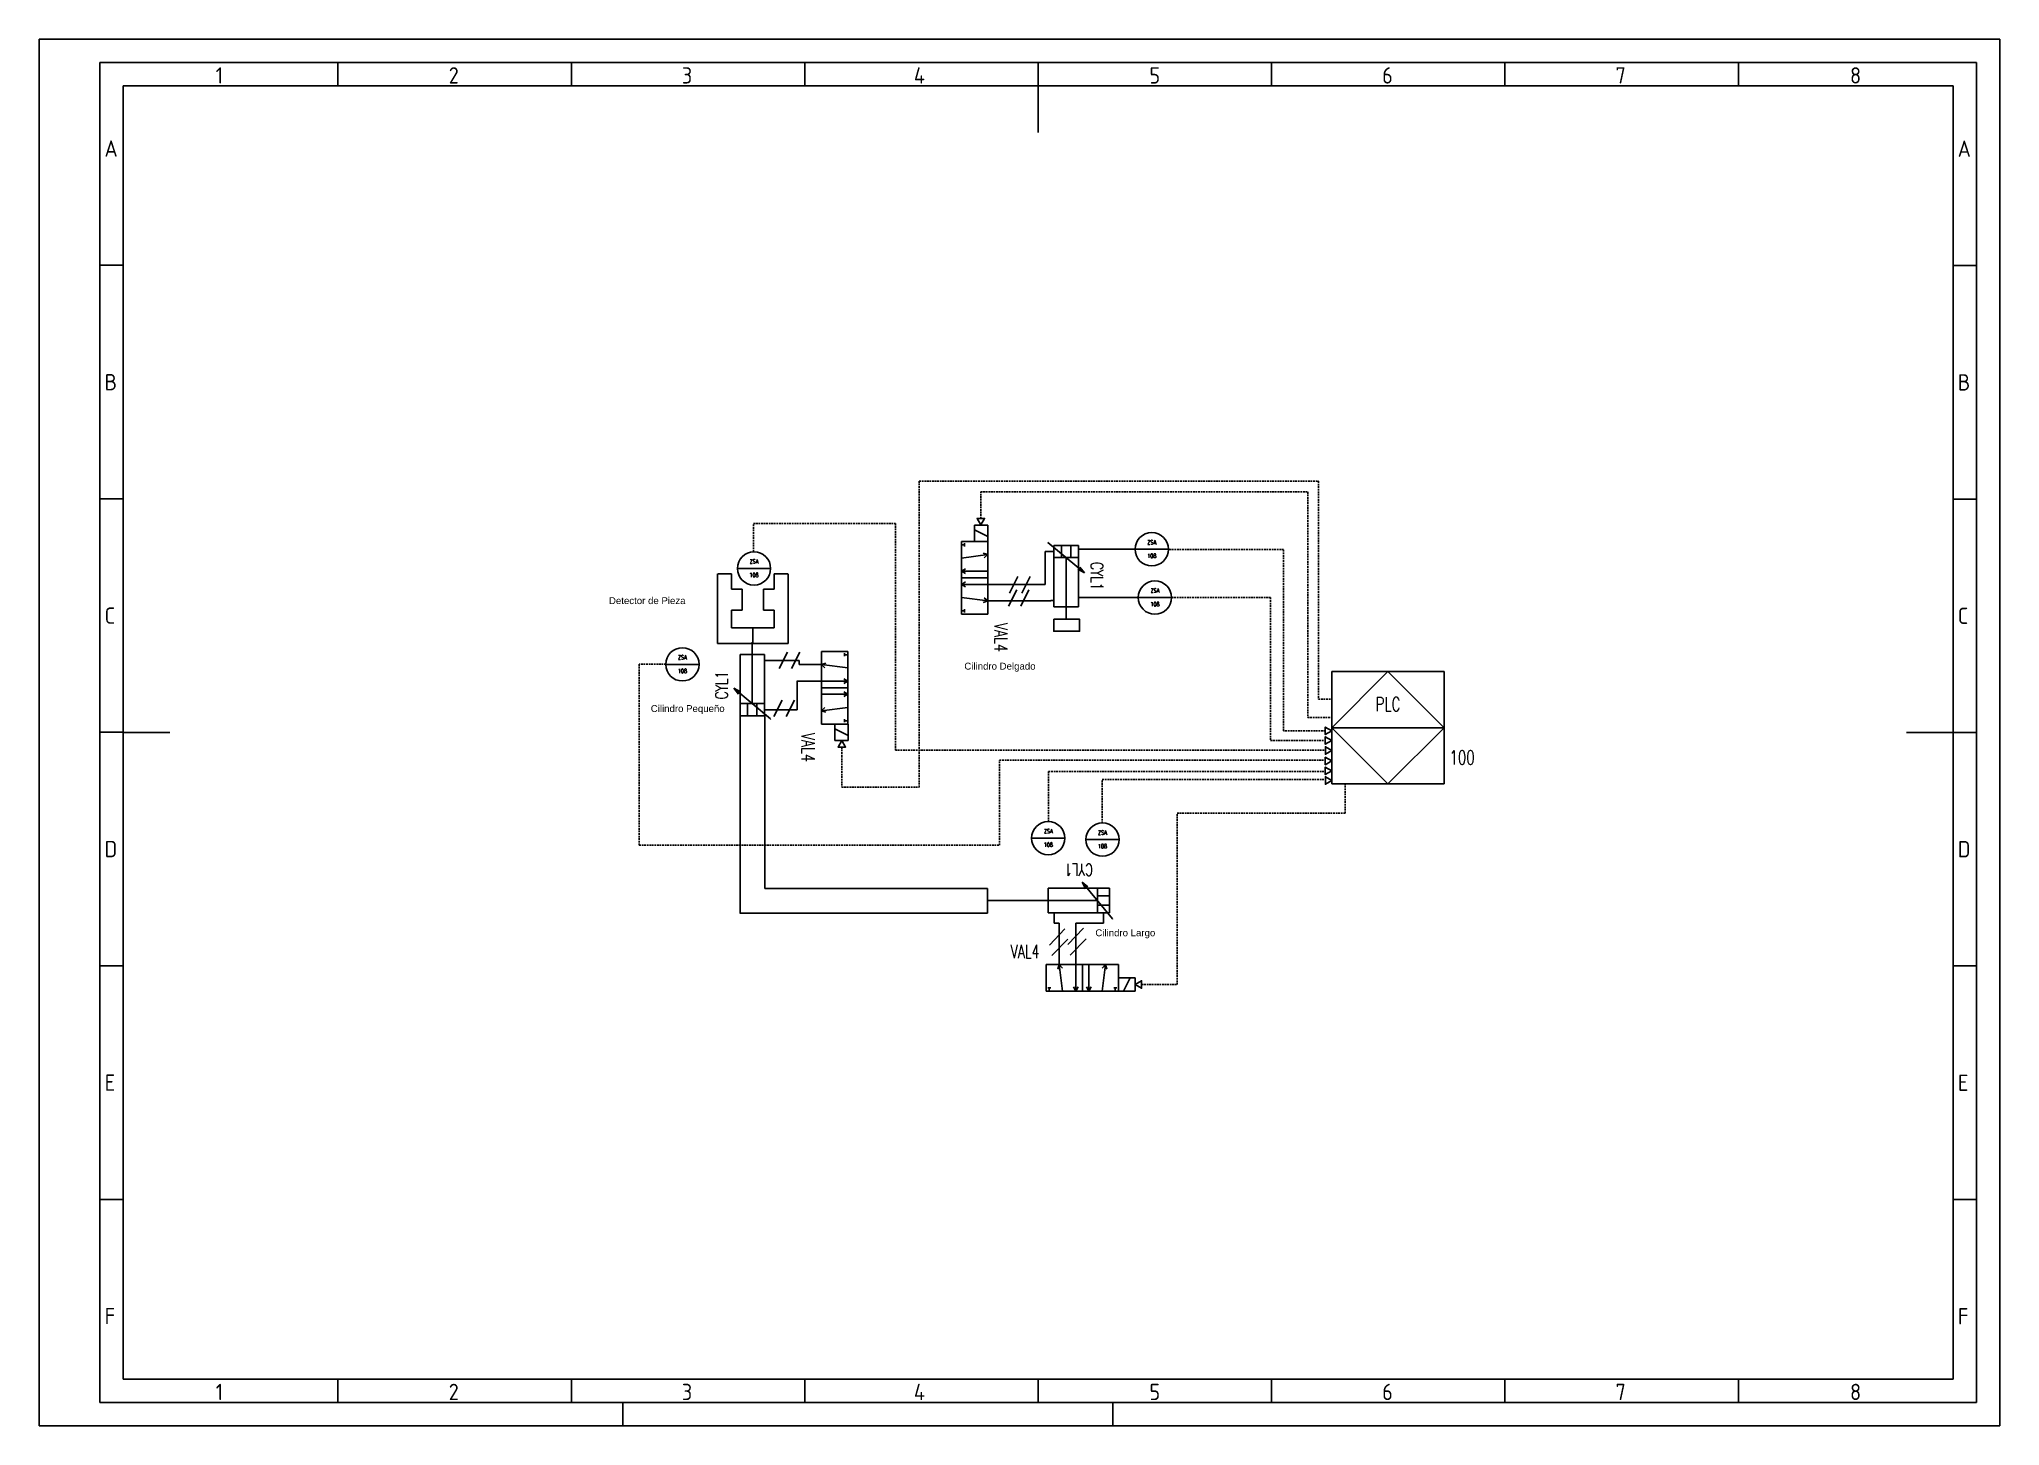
# Model space of a CAD drawing. Header units: millimetres. Extents: x 300 to 875, y 1055 to 1461.
import ezdxf
from ezdxf.enums import TextEntityAlignment as Align

# ---------------------------------------------------------------- set-up
doc = ezdxf.new("R2010")
doc.units = ezdxf.units.MM
doc.linetypes.add('DASHED', pattern=[0.75, 0.5, -0.25])
for name, color, linetype in [('025', 1, 'Continuous'), ('035', 5, 'Continuous'), ('07', 7, 'Continuous'), ('DESC', 150, 'Continuous'), ('GRN_0.5mm^2', 3, 'DASHED'), ('SYMS', 7, 'Continuous'), ('TAGS', 150, 'Continuous')]:
    doc.layers.add(name, color=color, linetype=linetype)
doc.styles.add('ISO Proportional', font='isocp.shx')
doc.styles.get("Standard").update_dxf_attribs({"font": 'arial.ttf'})
doc.styles.add('WD', font='romans.shx')

# ---------------------------------------------------------------- blocks, each defined once
blk = doc.blocks.new('IEC_border_a3')
at = {"layer": '035'}
for p, q in [((64, 292), (64, 287)), ((114, 292), (114, 287)), ((164, 292), (164, 287)), ((214, 292), (214, 287)), ((264, 292), (264, 287)), ((314, 292), (314, 287)), ((364, 292), (364, 287)), ((17.97, 248.58), (12.98, 248.58)), ((414.97, 248.54), (409.98, 248.54)), ((17.98, 198.54), (13, 198.54)), ((414.98, 198.5), (410, 198.5)), ((17.98, 148.54), (13, 148.54)), ((414.98, 148.5), (410, 148.5)), ((17.98, 98.54), (13, 98.54)), ((414.98, 98.5), (410, 98.5)), ((18, 48.5), (13.02, 48.5)), ((415, 48.46), (410.02, 48.46)), ((64, 10), (64, 5)), ((114, 10), (114, 5)), ((164, 10), (164, 5)), ((214, 10), (214, 5)), ((264, 10), (264, 5)), ((314, 10), (314, 5)), ((364, 10), (364, 5)), ((125, 0), (125, 5)), ((230, 5), (230, 0))]:
    blk.add_line(p, q, dxfattribs=at)
for points in [[(0, 297), (420, 297), (420, 0), (0, 0)], [(18, 287), (410, 287), (410, 10), (18, 10)]]:
    blk.add_lwpolyline(points, close=True, dxfattribs=at)
at = {"layer": '07'}
for p, q in [((214, 287), (214, 277)), ((18, 148.5), (28, 148.5)), ((400, 148.5), (410, 148.5))]:
    blk.add_line(p, q, dxfattribs=at)
blk.add_lwpolyline([(13, 292), (415, 292), (415, 5), (13, 5)], close=True, dxfattribs=at)
at = {"layer": '035', "style": 'ISO Proportional'}
for s, p in [('1', (37.81, 287.5)), ('2', (87.73, 287.5)), ('3', (137.68, 287.5)), ('4', (187.38, 287.5)), ('5', (237.84, 287.5)), ('6', (287.69, 287.5)), ('7', (337.67, 287.5)), ('8', (387.92, 287.5)), ('A', (13.98, 271.83)), ('A', (410.98, 271.79)), ('B', (14, 221.79)), ('B', (411, 221.75)), ('C', (14, 171.79)), ('C', (411, 171.75)), ('D', (14, 121.79)), ('D', (411, 121.75)), ('E', (14.02, 71.75)), ('E', (411.02, 71.72)), ('F', (14.02, 21.75)), ('F', (411.02, 21.72)), ('1', (37.81, 5.5)), ('2', (87.73, 5.5)), ('3', (137.68, 5.5)), ('4', (187.38, 5.5)), ('5', (237.84, 5.5)), ('6', (287.69, 5.5)), ('7', (337.67, 5.5)), ('8', (387.92, 5.5))]:
    blk.add_text(s, height=3.5, dxfattribs=at).set_placement(p)
blk = doc.blocks.new('HIN1_INFRONT_MAIN')
at = {"ltscale": 0.127}
blk.add_line((-0.5, 0), (0.5, 0), dxfattribs=at)
at = {"ltscale": 3.2258}
blk.add_circle((0, 0), 0.5, dxfattribs=at)
at = {"style": 'WD', "width": 0.7}
for tag, p, height in [('TERM04', (0.021, 0.531), 0.0625), ('X4TERM01', (-0.5, 0), 0.005), ('X2TERM04', (0, 0.5), 0.005), ('X1TERM03', (0.5, 0), 0.005), ('TERM03', (0.522, 0.018), 0.0625), ('X8TERM02', (0, -0.5), 0.005), ('TERM02', (0.023, -0.581), 0.0625), ('RATING1', (0.513, -0.162), 0.125), ('DESC1', (0.513, -0.321), 0.125), ('DESC2', (0.513, -0.51), 0.125), ('DESC3', (0.513, -0.691), 0.125), ('WDTAGALT', (0.513, -0.866), 0.125)]:
    blk.add_attdef(tag, p, '', height=height, dxfattribs=at)
for tag, height, p in [('TERM01', 0.0625, (-0.524, 0.018)), ('INST', 0.125, (-0.481, 0.455)), ('LOC', 0.125, (-0.481, 0.293))]:
    blk.add_attdef(tag, text='', height=height, dxfattribs=at).set_placement(p, align=Align.RIGHT)
for tag, p in [('TAG1_PART1', (0, 0.147)), ('TAG1_PART2', (0, -0.26))]:
    blk.add_attdef(tag, text='', height=0.125, dxfattribs=at).set_placement(p, align=Align.CENTER)
blk.add_attdef('XREF', text='', height=0.0625, rotation=0.0625, dxfattribs=at).set_placement((0.546, 0.412), align=Align.TOP_CENTER)
at = {"style": 'WD', "width": 0.7, "flags": 1}
for tag, p in [('WDTYPE', (-0.535, -0.17)), ('CAT', (-0.546, -0.253)), ('MFG', (-0.544, -0.28)), ('FAMILY', (-0.537, -0.223)), ('ASSYCODE', (-0.525, -0.306))]:
    blk.add_attdef(tag, text='', height=0.01, dxfattribs=at).set_placement(p, align=Align.CENTER)
blk = doc.blocks.new('VCY1_SGL_VAR_CUSH')
for p, q in [((0.562, 0.281), (-0.063, 0.281)), ((-0.063, 0.281), (-0.063, 0.031)), ((-0.063, 0.203), (0.062, 0.203)), ((0.062, 0.281), (0.062, 0.031)), ((0.218, 0.344), (0.158, 0.295)), ((0.218, 0.344), (0.181, 0.275)), ((0.562, 0.031), (0.562, 0.281)), ((0.062, 0.109), (-0.063, 0.109)), ((-0.063, 0.031), (0.562, 0.031)), ((0, 0.031), (0, 0)), ((0.062, 0.156), (0.688, 0.156)), ((0.5, 0.031), (0.5, 0))]:
    blk.add_line(p, q)
blk.add_lwpolyline([(0.218, 0.344), (-0.093, -0.031), (-0.093, -0.031)])
at = {"style": 'WD', "width": 0.7}
for tag, p in [('INST', (0.25, 0.719)), ('LOC', (0.25, 0.562)), ('TAG1', (0.25, 0.406))]:
    blk.add_attdef(tag, text='', height=0.125, dxfattribs=at).set_placement(p, align=Align.CENTER)
for tag, p in [('DESC1', (-0.156, 0.156)), ('DESC2', (-0.156, 0)), ('WDTAGALT', (-0.156, -0.312)), ('DESC3', (-0.156, -0.156))]:
    blk.add_attdef(tag, text='', height=0.125, dxfattribs=at).set_placement(p, align=Align.RIGHT)
at = {"style": 'WD'}
for tag, p, height, flags in [('WDBLKNAM', (0.374, 0.281), 0.01, 9), ('FAMILY', (0.383, 0.251), 0.01, 9), ('X8TERM01', (0, 0), 0.005, 1), ('WDTYPE', (0.062, 0.062), 0.01, 1), ('X8TERM02', (0.5, 0), 0.005, 1)]:
    blk.add_attdef(tag, p, '', height=height, dxfattribs=dict(at, flags=flags))
at = {"linetype": 'Continuous', "style": 'WD', "flags": 9}
for tag, p in [('CAT', (0.408, 0.207)), ('ASSYCODE', (0.408, 0.17)), ('MFG', (0.406, 0.188))]:
    blk.add_attdef(tag, text='', height=0.01, dxfattribs=at).set_placement(p, align=Align.CENTER)
at = {"style": 'WD'}
blk.add_attdef('XREF', (0.656, 0.219), '', height=0.0625, dxfattribs=at)
at = {"style": 'WD', "width": 0.7}
for tag, p, height in [('RATING1', (0.688, 0), 0.125), ('TERM01', (0.031, -0.094), 0.0625), ('TERM02', (0.531, -0.094), 0.0625)]:
    blk.add_attdef(tag, p, '', height=height, dxfattribs=at)
blk = doc.blocks.new('VVL1_5WAY_2POS')
for p, q in [((0.219, 0), (-0.125, 0)), ((-0.125, 0), (-0.125, -0.25)), ((0, 0), (-0.014, -0.043)), ((0, 0), (0.031, -0.25)), ((0, 0), (0.03, -0.034)), ((0.219, 0), (0.562, 0)), ((0.156, -0.25), (0.156, 0)), ((0.219, 0), (0.219, -0.25)), ((0.281, 0), (0.281, -0.25)), ((0.438, 0), (0.406, -0.25)), ((0.438, 0), (0.408, -0.034)), ((0.438, 0), (0.452, -0.043)), ((0.562, 0), (0.562, -0.25)), ((0.219, -0.25), (-0.125, -0.25)), ((-0.078, -0.219), (-0.109, -0.219)), ((-0.094, -0.25), (-0.094, -0.219)), ((0.156, -0.25), (0.134, -0.211)), ((0.156, -0.25), (0.179, -0.211)), ((0.219, -0.25), (0.562, -0.25)), ((0.281, -0.25), (0.259, -0.211)), ((0.281, -0.25), (0.304, -0.211)), ((0.516, -0.219), (0.547, -0.219)), ((0.531, -0.25), (0.531, -0.219))]:
    blk.add_line(p, q)
at = {"style": 'WD', "width": 0.7}
for tag, p, height in [('DESC1', (0.75, 0.5), 0.125), ('DESC2', (0.75, 0.344), 0.125), ('DESC3', (0.75, 0.188), 0.125), ('TERM01', (0.031, 0.031), 0.0625), ('TERM02', (0.188, 0.031), 0.0625), ('TERM03', (0.312, 0.031), 0.0625), ('TERM04', (0.469, 0.031), 0.0625), ('WDTAGALT', (0.75, 0.031), 0.125), ('TERM05', (-0.062, -0.344), 0.0625), ('TERM06', (0.062, -0.344), 0.0625), ('TERM07', (0.188, -0.344), 0.0625), ('TERM08', (0.312, -0.344), 0.0625), ('TERM09', (0.438, -0.344), 0.0625), ('TERM10', (0.562, -0.344), 0.0625)]:
    blk.add_attdef(tag, p, '', height=height, dxfattribs=at)
for tag, p in [('INST', (-0.188, 0.375)), ('TAG1', (-0.188, 0.062)), ('LOC', (-0.188, 0.219)), ('RATING1', (-0.188, -0.438))]:
    blk.add_attdef(tag, text='', height=0.125, dxfattribs=at).set_placement(p, align=Align.RIGHT)
at = {"style": 'WD'}
for tag, p, height, flags in [('X2TERM01', (0, 0), 0.005, 1), ('WDTYPE', (0.062, 0.062), 0.01, 1), ('X2TERM02', (0.156, 0), 0.005, 1), ('X2TERM03', (0.281, 0), 0.005, 1), ('X2TERM04', (0.438, 0), 0.005, 1), ('WDBLKNAM', (0.499, -0.062), 0.01, 9), ('FAMILY', (0.5, -0.094), 0.005, 9), ('X8TERM05', (-0.094, -0.25), 0.005, 1), ('X8TERM06', (0.031, -0.25), 0.005, 1), ('X8TERM07', (0.156, -0.25), 0.005, 1), ('X8TERM08', (0.281, -0.25), 0.005, 1), ('X8TERM09', (0.406, -0.25), 0.005, 1), ('X8TERM10', (0.531, -0.25), 0.005, 1)]:
    blk.add_attdef(tag, p, '', height=height, dxfattribs=dict(at, flags=flags))
at = {"linetype": 'Continuous', "style": 'WD', "flags": 9}
for tag, p in [('ASSYCODE', (0.5, -0.188)), ('CAT', (0.5, -0.125)), ('MFG', (0.5, -0.156))]:
    blk.add_attdef(tag, p, '', height=0.005, dxfattribs=at)
at = {"style": 'WD'}
blk.add_attdef('XREF', (0.562, -0.438), '', height=0.0625, dxfattribs=at)
blk = doc.blocks.new('VOP1_SOL')
for p, q in [((-0.156, 0), (-0.156, -0.125)), ((-0.156, 0), (0, 0)), ((0, -0.125), (-0.156, -0.125)), ((-0.109, -0.125), (-0.046, 0))]:
    blk.add_line(p, q)
at = {"style": 'WD', "width": 0.7}
for tag, height, p in [('TAG1', 0.125, (-0.188, 0.312)), ('WDTAGALT', 0.125, (-0.188, 0.156)), ('DESC1', 0.125, (-0.188, 0)), ('TERM20', 0.0625, (-0.188, -0.094)), ('XREF', 0.0625, (-0.183, -0.188))]:
    blk.add_attdef(tag, text='', height=height, dxfattribs=at).set_placement(p, align=Align.RIGHT)
at = {"style": 'WD'}
for tag, p, height, flags in [('WDBLKNAM', (0.062, 0.031), 0.01, 9), ('WDTYPE', (0.062, 0.062), 0.01, 1), ('FAMILY', (-0.125, -0.156), 0.005, 9)]:
    blk.add_attdef(tag, p, '', height=height, dxfattribs=dict(at, flags=flags))
at = {"linetype": 'Continuous', "style": 'WD', "flags": 9}
for tag, p in [('MFG', (-0.125, -0.188)), ('ASSYCODE', (-0.094, -0.188)), ('CAT', (-0.094, -0.156))]:
    blk.add_attdef(tag, p, '', height=0.005, dxfattribs=at)
blk = doc.blocks.new('HIN1_INFRONT_MAIN_PLC')
for p, q in [((-0.5, -0.5), (-0.5, 0.5)), ((-0.5, 0.5), (0.5, 0.5)), ((0.5, 0.5), (0.5, -0.5)), ((0.5, -0.5), (-0.5, -0.5))]:
    blk.add_line(p, q)
at = {"ltscale": 0.127}
blk.add_line((-0.5, 0), (0.5, 0), dxfattribs=at)
at = {"ltscale": 25.4, "flags": 128}
blk.add_lwpolyline([(0, 0.5), (-0.5, 0), (0, -0.5), (0.5, 0)], close=True, dxfattribs=at)
at = {"ltscale": 3.2258, "flags": 128}
blk.add_lwpolyline([(0, 0.5), (-0.5, 0), (0, -0.5), (0.5, 0)], close=True, dxfattribs=at)
blk.add_lwpolyline([(0, 0.5), (-0.5, 0), (0, -0.5), (0.5, 0)], close=True, dxfattribs=at)
at = {"style": 'WD', "width": 0.7}
for tag, height, p in [('INST', 0.125, (-0.582, 0.416)), ('LOC', 0.125, (-0.582, 0.254)), ('TERM01', 0.0625, (-0.524, 0.018))]:
    blk.add_attdef(tag, text='', height=height, dxfattribs=at).set_placement(p, align=Align.RIGHT)
for tag, p, height in [('TERM04', (0.021, 0.531), 0.0625), ('X2TERM04', (0, 0.5), 0.005), ('X4TERM01', (-0.5, 0), 0.005), ('X1TERM03', (0.5, 0), 0.005), ('TERM03', (0.522, 0.018), 0.0625), ('RATING1', (0.548, -0.168), 0.125), ('DESC1', (0.548, -0.327), 0.125), ('X8TERM02', (0, -0.5), 0.005), ('TERM02', (0.023, -0.581), 0.0625), ('DESC2', (0.548, -0.517), 0.125), ('DESC3', (0.548, -0.697), 0.125), ('WDTAGALT', (0.548, -0.872), 0.125)]:
    blk.add_attdef(tag, p, '', height=height, dxfattribs=at)
blk.add_attdef('XREF', text='', height=0.0625, rotation=0.0625, dxfattribs=at).set_placement((0.63, 0.377), align=Align.TOP_CENTER)
for tag, p in [('TAG1_PART1', (0, 0.147)), ('TAG1_PART2', (0, -0.26))]:
    blk.add_attdef(tag, text='', height=0.125, dxfattribs=at).set_placement(p, align=Align.CENTER)
at = {"style": 'WD', "width": 0.7, "flags": 1}
for tag, p in [('WDTYPE', (-0.577, -0.17)), ('CAT', (-0.587, -0.253)), ('MFG', (-0.586, -0.28)), ('FAMILY', (-0.579, -0.223)), ('ASSYCODE', (-0.566, -0.306))]:
    blk.add_attdef(tag, text='', height=0.01, dxfattribs=at).set_placement(p, align=Align.CENTER)

msp = doc.modelspace()

# ---------------------------------------------------------------- linework, layer by layer
at = {"color": 1}
for p, q in [((595.3, 1301.44), (595.3, 1311.07)), ((595.3, 1311.07), (596.99, 1311.07)), ((578.51, 1301.44), (595.3, 1301.44)), ((578.51, 1296.6), (593.77, 1296.6)), ((596.99, 1296.66), (593.77, 1296.66)), ((593.77, 1296.66), (593.77, 1296.61)), ((513.94, 1279.08), (523.2, 1279.08)), ((523.2, 1279.08), (523.2, 1277.93)), ((523.2, 1277.93), (529.71, 1277.93)), ((522.64, 1264.68), (522.64, 1273.11)), ((522.64, 1273.07), (529.72, 1273.07)), ((513.96, 1264.68), (522.64, 1264.68)), ((598.02, 1204.22), (598.02, 1202.12)), ((598.02, 1202.12), (598.03, 1202.1)), ((599.46, 1202.08), (598.04, 1202.08)), ((599.46, 1189.94), (599.46, 1202.08)), ((604.3, 1189.95), (604.3, 1202.12)), ((612.42, 1202.12), (604.3, 1202.12)), ((612.42, 1204.2), (612.42, 1202.12))]:
    msp.add_line(p, q, dxfattribs=at)
for p, q in [((621.7, 1311.74), (605.12, 1311.74)), ((499.25, 1304.57), (499.25, 1284.07)), ((503.4, 1304.57), (499.37, 1304.57)), ((503.4, 1300.06), (503.4, 1304.57)), ((506.46, 1300.06), (503.4, 1300.06)), ((506.46, 1293.83), (506.46, 1300.06)), ((512.78, 1293.83), (512.78, 1300.06)), ((512.78, 1300.06), (515.83, 1300.06)), ((515.83, 1300.06), (515.83, 1304.57)), ((515.83, 1304.57), (519.86, 1304.57)), ((519.98, 1304.57), (519.98, 1284.07)), ((503.4, 1288.71), (503.4, 1293.83)), ((503.4, 1293.83), (506.46, 1293.83)), ((515.83, 1293.83), (512.78, 1293.83)), ((515.83, 1288.71), (515.83, 1293.83)), ((622.65, 1297.58), (605.09, 1297.58)), ((509.64, 1288.71), (503.4, 1288.71)), ((509.6, 1284.07), (509.6, 1288.71)), ((509.6, 1288.71), (515.83, 1288.71)), ((509.64, 1284.07), (509.64, 1288.71)), ((499.25, 1284.07), (509.64, 1284.07)), ((519.98, 1284.07), (509.6, 1284.07)), ((505.88, 1205.08), (505.88, 1262.8)), ((513.1, 1212.24), (513.1, 1262.89)), ((578.43, 1212.24), (513.11, 1212.24)), ((578.41, 1205.05), (578.41, 1212.23)), ((592.63, 1208.73), (578.42, 1208.73)), ((578.4, 1205.07), (505.82, 1205.07))]:
    msp.add_line(p, q)
for points in [[(576.46, 1318.85), (577.57, 1320.76), (575.36, 1320.76)], [(597.87, 1291.21), (605.43, 1291.21), (605.43, 1287.68), (597.87, 1287.68)], [(679.38, 1258.48), (677.47, 1259.59), (677.47, 1257.38)], [(535.7, 1255.66), (534.6, 1253.75), (536.8, 1253.75)], [(679.4, 1255.67), (677.49, 1256.77), (677.49, 1254.56)], [(679.41, 1252.74), (677.5, 1253.84), (677.5, 1251.64)], [(679.37, 1249.67), (677.46, 1250.77), (677.46, 1248.57)], [(679.37, 1246.75), (677.46, 1247.85), (677.46, 1245.65)], [(679.42, 1243.92), (677.51, 1245.03), (677.51, 1242.82)], [(621.72, 1184.11), (623.63, 1183), (623.63, 1185.21)]]:
    msp.add_lwpolyline(points, close=True)
at = {"layer": '025'}
for p, q in [((584.59, 1295.02), (587, 1299.83)), ((584.91, 1298.91), (587.32, 1303.72)), ((588.2, 1295.02), (590.6, 1299.83)), ((588.52, 1298.91), (590.93, 1303.72)), ((517.37, 1276.8), (519.77, 1281.61)), ((520.97, 1276.8), (523.38, 1281.61)), ((515.77, 1262.66), (518.18, 1267.47)), ((519.38, 1262.66), (521.79, 1267.47)), ((601.13, 1200.47), (596.58, 1195.66)), ((601.98, 1197.39), (597.25, 1192.58)), ((606.56, 1200.62), (602.02, 1195.81)), ((607.41, 1197.54), (602.69, 1192.73))]:
    msp.add_line(p, q, dxfattribs=at)
at = {"layer": 'GRN_0.5mm^2'}
for points in [[(535.69, 1253.74), (535.69, 1251.18), (535.69, 1241.98), (558.43, 1241.98), (558.43, 1331.71), (675.48, 1331.71), (675.48, 1267.75), (679.42, 1267.75)], [(576.45, 1320.76), (576.45, 1328.53), (672.32, 1328.53), (672.32, 1262.44), (679.42, 1262.44)], [(509.79, 1311), (509.79, 1319.31), (551.42, 1319.31), (551.42, 1252.82), (677.48, 1252.82)], [(677.49, 1258.54), (665.27, 1258.54), (665.27, 1311.64), (631.48, 1311.64)], [(632.44, 1297.57), (661.46, 1297.57), (661.46, 1255.7), (677.48, 1255.7)], [(484.09, 1278), (476.27, 1278), (476.27, 1225), (581.98, 1225), (581.98, 1249.85), (677.45, 1249.85)], [(596.35, 1231.88), (596.35, 1246.62), (677.46, 1246.62)], [(612.09, 1231.46), (612.09, 1244.23), (677.48, 1244.23)], [(623.63, 1184.09), (634.03, 1184.09), (634.03, 1234.35), (683.28, 1234.35), (683.28, 1242.93)]]:
    msp.add_lwpolyline(points, dxfattribs=at)

# ---------------------------------------------------------------- block references
at = {"xscale": 1.368873978961277, "yscale": 1.368873978961277, "zscale": 1.368873978961277}
msp.add_blockref('IEC_border_a3', (300.35, 1054.73), dxfattribs=at)
at = {"layer": 'SYMS', "xscale": 30.96411120179394, "yscale": 30.96411120179394, "zscale": 30.96411120179394}
for p, rotation in [((578.5, 1314.01), 269.9999999999999), ((533.66, 1260.5), 89.99999999999997), ((616.88, 1182.21), 180)]:
    msp.add_blockref('VOP1_SOL', p, dxfattribs=dict(at, rotation=rotation))
at = {"layer": 'SYMS'}
ref = msp.add_blockref('HIN1_INFRONT_MAIN', (626.59, 1311.73), dxfattribs=dict(at, xscale=9.759714342373053, yscale=9.759714342373053, zscale=9.759714342373053))
ref.add_attrib('TAG1_PART1', 'ZSA', dxfattribs={"layer": 'TAGS', "color": 6, "height": 1.22, "style": 'WD', "width": 0.7}).set_placement((626.59, 1313.16), align=Align.CENTER)
ref.add_attrib('TAG1_PART2', '108', dxfattribs={"layer": 'TAGS', "color": 6, "height": 1.22, "style": 'WD', "width": 0.7}).set_placement((626.59, 1309.19), align=Align.CENTER)
ref = msp.add_blockref('HIN1_INFRONT_MAIN', (509.96, 1306.11), dxfattribs=dict(at, xscale=9.759714342373053, yscale=9.759714342373053, zscale=9.759714342373053))
ref.add_attrib('TAG1_PART1', 'ZSA', dxfattribs={"layer": 'TAGS', "color": 6, "height": 1.22, "style": 'WD', "width": 0.7}).set_placement((509.96, 1307.54), align=Align.CENTER)
ref.add_attrib('TAG1_PART2', '108', dxfattribs={"layer": 'TAGS', "color": 6, "height": 1.22, "style": 'WD', "width": 0.7}).set_placement((509.96, 1303.57), align=Align.CENTER)
ref = msp.add_blockref('VVL1_5WAY_2POS', (578.51, 1296.6), dxfattribs=dict(at, xscale=-30.96411120179394, yscale=30.96411120179394, zscale=30.96411120179394, rotation=270))
ref.add_attrib('TAG1', 'VAL4', dxfattribs={"layer": 'TAGS', "color": 6, "height": 3.871, "rotation": 270, "style": 'WD', "width": 0.7}).set_placement((580.44, 1281.64), align=Align.RIGHT)
ref = msp.add_blockref('VCY1_SGL_VAR_CUSH', (596.99, 1311.07), dxfattribs=dict(at, xscale=28.81276294795014, yscale=28.81276294795014, zscale=28.81276294795014, rotation=270))
ref.add_attrib('TAG1', 'CYL1', dxfattribs={"layer": 'TAGS', "color": 6, "height": 3.602, "rotation": 270, "style": 'WD', "width": 0.7}).set_placement((608.7, 1303.87), align=Align.CENTER)
ref = msp.add_blockref('HIN1_INFRONT_MAIN', (627.54, 1297.58), dxfattribs=dict(at, xscale=9.759714342373053, yscale=9.759714342373053, zscale=9.759714342373053))
ref.add_attrib('TAG1_PART1', 'ZSA', dxfattribs={"layer": 'TAGS', "color": 6, "height": 1.22, "style": 'WD', "width": 0.7}).set_placement((627.54, 1299.01), align=Align.CENTER)
ref.add_attrib('TAG1_PART2', '108', dxfattribs={"layer": 'TAGS', "color": 6, "height": 1.22, "style": 'WD', "width": 0.7}).set_placement((627.54, 1295.04), align=Align.CENTER)
ref = msp.add_blockref('HIN1_INFRONT_MAIN', (488.96, 1277.99), dxfattribs=dict(at, xscale=9.759714342373053, yscale=9.759714342373053, zscale=9.759714342373053))
ref.add_attrib('TAG1_PART1', 'ZSA', dxfattribs={"layer": 'TAGS', "color": 6, "height": 1.22, "style": 'WD', "width": 0.7}).set_placement((488.96, 1279.43), align=Align.CENTER)
ref.add_attrib('TAG1_PART2', '108', dxfattribs={"layer": 'TAGS', "color": 6, "height": 1.22, "style": 'WD', "width": 0.7}).set_placement((488.96, 1275.45), align=Align.CENTER)
ref = msp.add_blockref('VCY1_SGL_VAR_CUSH', (513.95, 1264.68), dxfattribs=dict(at, xscale=28.81276294795014, yscale=28.81276294795014, zscale=28.81276294795014, rotation=90))
ref.add_attrib('TAG1', 'CYL1', dxfattribs={"layer": 'TAGS', "color": 6, "height": 3.602, "rotation": 90, "style": 'WD', "width": 0.7}).set_placement((502.24, 1271.88), align=Align.CENTER)
ref = msp.add_blockref('VVL1_5WAY_2POS', (529.72, 1264.37), dxfattribs=dict(at, xscale=30.96411120179394, yscale=30.96411120179394, zscale=30.96411120179394, rotation=90.00000000000001))
ref.add_attrib('TAG1', 'VAL4', dxfattribs={"layer": 'TAGS', "color": 6, "height": 3.871, "rotation": 270, "style": 'WD', "width": 0.7}).set_placement((523.92, 1249.4), align=Align.RIGHT)
ref = msp.add_blockref('HIN1_INFRONT_MAIN_PLC', (695.86, 1259.4), dxfattribs=dict(at, xscale=32.89422152975218, yscale=32.89422152975218, zscale=32.89422152975218))
ref.add_attrib('TAG1_PART1', 'PLC', dxfattribs={"layer": 'TAGS', "height": 4.112, "style": 'WD', "width": 0.7}).set_placement((695.86, 1264.23), align=Align.CENTER)
ref.add_attrib('DESC1', '100', (713.9, 1248.65), dxfattribs={"layer": 'DESC', "height": 4.112, "style": 'WD', "width": 0.7})
ref = msp.add_blockref('HIN1_INFRONT_MAIN', (596.26, 1227.03), dxfattribs=dict(at, xscale=9.759714342373053, yscale=9.759714342373053, zscale=9.759714342373053))
ref.add_attrib('TAG1_PART1', 'ZSA', dxfattribs={"layer": 'TAGS', "color": 6, "height": 1.22, "style": 'WD', "width": 0.7}).set_placement((596.26, 1228.46), align=Align.CENTER)
ref.add_attrib('TAG1_PART2', '108', dxfattribs={"layer": 'TAGS', "color": 6, "height": 1.22, "style": 'WD', "width": 0.7}).set_placement((596.26, 1224.49), align=Align.CENTER)
ref = msp.add_blockref('HIN1_INFRONT_MAIN', (612.15, 1226.61), dxfattribs=dict(at, xscale=9.759714342373053, yscale=9.759714342373053, zscale=9.759714342373053))
ref.add_attrib('TAG1_PART1', 'ZSA', dxfattribs={"layer": 'TAGS', "color": 6, "height": 1.22, "style": 'WD', "width": 0.7}).set_placement((612.15, 1228.05), align=Align.CENTER)
ref.add_attrib('TAG1_PART2', '108', dxfattribs={"layer": 'TAGS', "color": 6, "height": 1.22, "style": 'WD', "width": 0.7}).set_placement((612.15, 1224.07), align=Align.CENTER)
ref = msp.add_blockref('VCY1_SGL_VAR_CUSH', (612.43, 1204.23), dxfattribs=dict(at, xscale=-28.81276294795014, yscale=28.81276294795014, zscale=28.81276294795014))
ref.add_attrib('TAG1', 'CYL1', dxfattribs={"layer": 'TAGS', "color": 6, "height": 3.602, "rotation": 180, "style": 'WD', "width": 0.7}).set_placement((605.23, 1219.54), align=Align.CENTER)
ref = msp.add_blockref('VVL1_5WAY_2POS', (599.46, 1189.95), dxfattribs=dict(at, xscale=30.96411120179394, yscale=30.96411120179394, zscale=30.96411120179394))
ref.add_attrib('TAG1', 'VAL4', dxfattribs={"layer": 'TAGS', "color": 6, "height": 3.871, "style": 'WD', "width": 0.7}).set_placement((593.66, 1191.88), align=Align.RIGHT)

# ---------------------------------------------------------------- texts
at = {"char_height": 2.0214, "attachment_point": 1}
for s, insert in [('Detector de Pieza', (467.43, 1297.68)), ('Cilindro Delgado', (571.64, 1278.47)), ('Cilindro Pequeño', (479.69, 1266.04)), ('Cilindro Largo', (610.06, 1200.29))]:
    msp.add_mtext_dynamic_manual_height_columns(s, width=30.1541, gutter_width=10.11, heights=[0], dxfattribs=dict(at, insert=insert))

doc.saveas('drawing.dxf')
